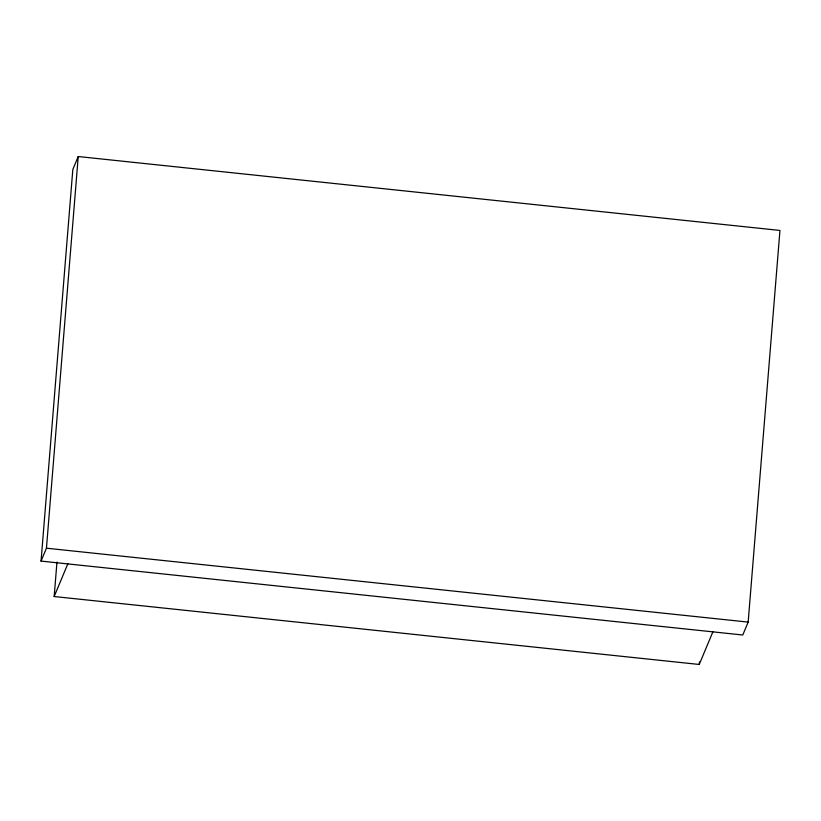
<?xml version="1.0" encoding="UTF-8"?>
<svg xmlns="http://www.w3.org/2000/svg" width="821" height="821" viewBox="0 0 821 821"><rect width="100%" height="100%" fill="white"/><g stroke="black" fill="none" stroke-linecap="round" stroke-linejoin="round"><path stroke-width="1.23" d="M41.05 561.092L72.833 169.434L78.231 156.534L779.95 230.444L748.167 622.102L742.769 635.002L41.05 561.092L46.448 548.202L78.231 156.534M712.936 631.708L699.235 664.466L54.165 596.528L56.967 562.057M699.235 664.466L699.441 661.911M54.165 596.528L67.866 563.77M46.448 548.202L748.167 622.102"/></g></svg>
